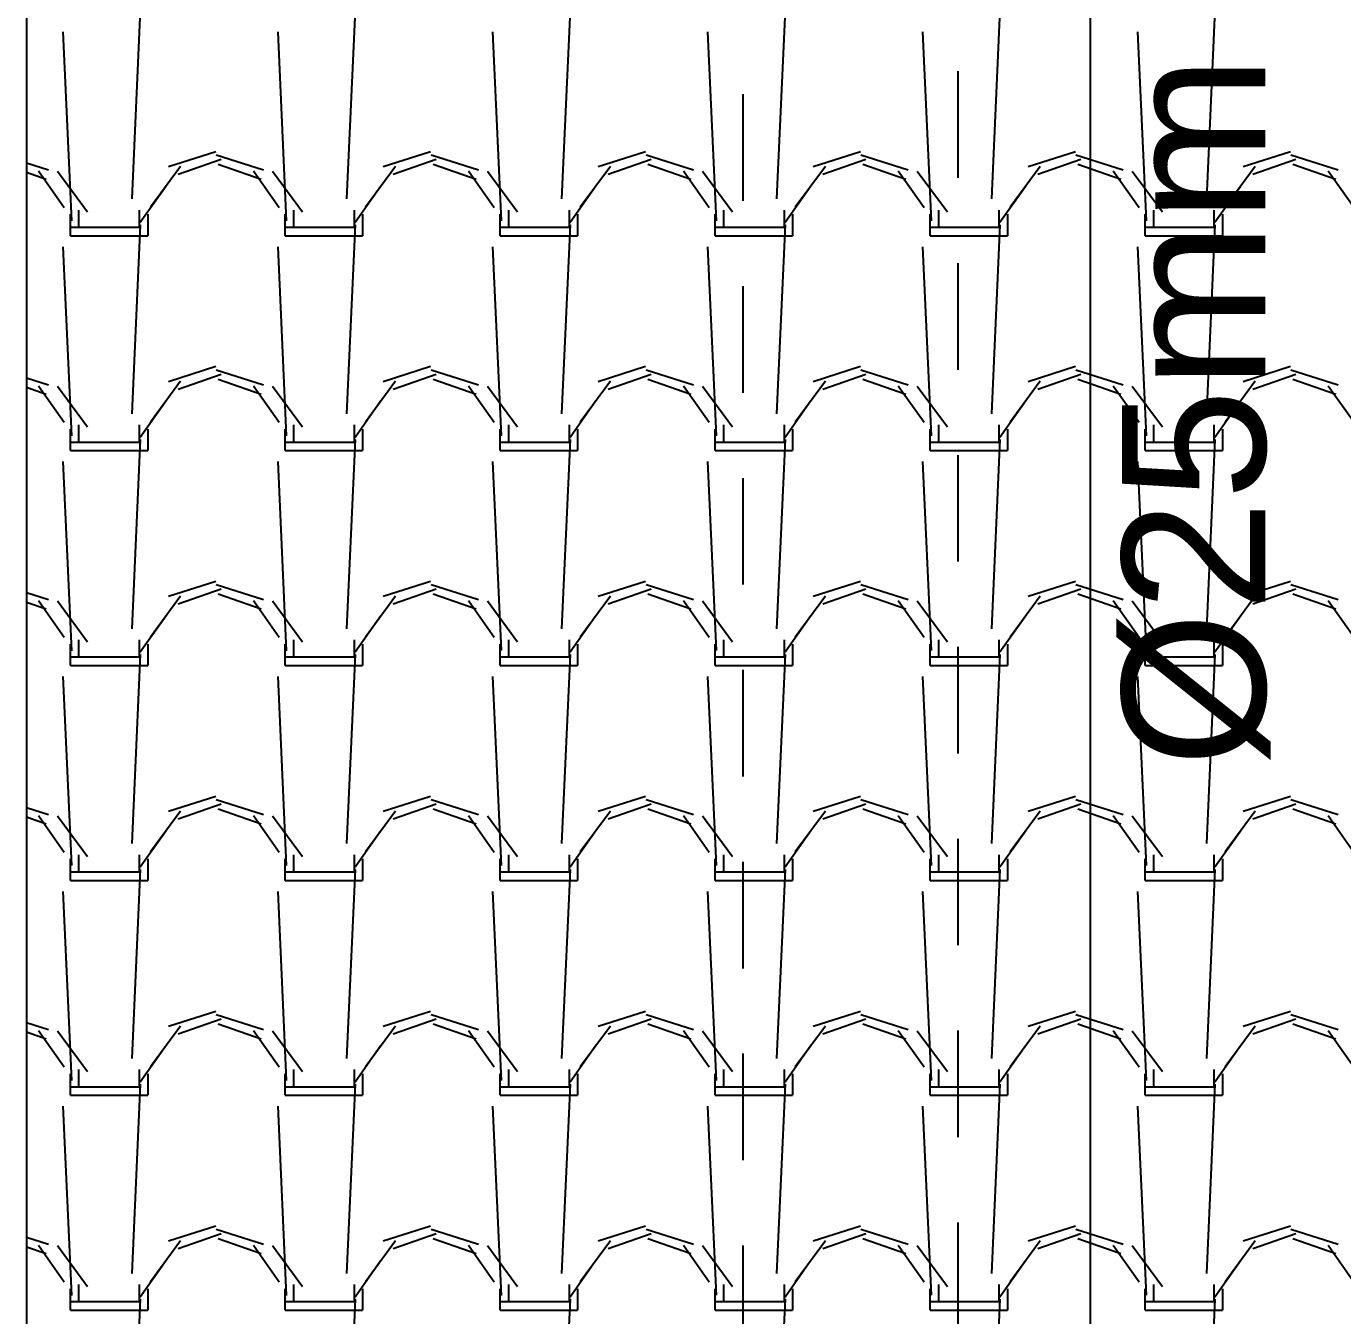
# Model space of a CAD drawing. Header units: millimetres. Extents: x 3923 to 4007, y 744 to 863.
# Drawn here: x 3932.453 to 3933.996, y 826.887 to 828.399 of the extents above; entities that cross this region are included whole.
import ezdxf
from ezdxf.enums import TextEntityAlignment as Align

# ---------------------------------------------------------------- set-up
doc = ezdxf.new("R2010")
doc.units = ezdxf.units.MM
doc.linetypes.add('HIDDEN2', pattern=[0.1875, 0.125, -0.0625])
for name, color, linetype in [('-HIDRO', 8, 'Continuous'), ('AF', 5, 'Continuous'), ('TEXTO', 3, 'Continuous')]:
    doc.layers.add(name, color=color, linetype=linetype)
doc.styles.get("Standard").update_dxf_attribs({"font": 'arial.ttf'})

msp = doc.modelspace()

# ---------------------------------------------------------------- linework, layer by layer
at = {"layer": '-HIDRO', "linetype": 'HIDDEN2'}
for p, q in [((3933.5451, 832.1715), (3933.5451, 826.5435)), ((3933.2931, 831.9195), (3933.2931, 826.2915))]:
    msp.add_line(p, q, dxfattribs=at)
at = {"layer": '-HIDRO', "linetype": 'Continuous'}
for p, q in [((3932.4531, 831.0795), (3932.4531, 825.4515)), ((3932.577, 828.1968), (3932.587, 828.4185)), ((3932.829, 828.1968), (3932.839, 828.4185)), ((3933.081, 828.1968), (3933.091, 828.4185)), ((3933.333, 828.1968), (3933.343, 828.4185)), ((3933.585, 828.1968), (3933.595, 828.4185)), ((3933.837, 828.1968), (3933.847, 828.4185)), ((3932.5063, 828.171), (3932.4962, 828.3928)), ((3932.7583, 828.171), (3932.7482, 828.3928)), ((3933.0103, 828.1711), (3933.0002, 828.3928)), ((3933.2623, 828.1711), (3933.2522, 828.3928)), ((3933.5143, 828.1711), (3933.5042, 828.3928)), ((3933.7663, 828.1711), (3933.7562, 828.3928)), ((3932.6751, 828.2521), (3932.6196, 828.2344)), ((3932.9271, 828.2521), (3932.8716, 828.2344)), ((3933.1791, 828.2521), (3933.1236, 828.2344)), ((3933.4311, 828.2521), (3933.3756, 828.2344)), ((3933.6831, 828.2521), (3933.6276, 828.2344)), ((3933.9351, 828.2521), (3933.8796, 828.2344)), ((3932.4791, 828.2305), (3932.4531, 828.2387)), ((3932.6339, 828.2349), (3932.5986, 828.187)), ((3932.6815, 828.2431), (3932.6311, 828.2255)), ((3932.7311, 828.2305), (3932.6756, 828.2481)), ((3932.7283, 828.2196), (3932.6779, 828.2372)), ((3932.8859, 828.2349), (3932.8506, 828.187)), ((3932.9335, 828.2431), (3932.8831, 828.2255)), ((3932.9831, 828.2305), (3932.9276, 828.2481)), ((3932.9803, 828.2196), (3932.9299, 828.2372)), ((3933.1379, 828.2349), (3933.1026, 828.187)), ((3933.1855, 828.2431), (3933.1351, 828.2255)), ((3933.2351, 828.2305), (3933.1796, 828.2481)), ((3933.2323, 828.2196), (3933.1819, 828.2372)), ((3933.3899, 828.2349), (3933.3546, 828.187)), ((3933.4375, 828.2431), (3933.3871, 828.2255)), ((3933.4871, 828.2305), (3933.4316, 828.2481)), ((3933.4843, 828.2196), (3933.4339, 828.2372)), ((3933.6419, 828.2349), (3933.6066, 828.187)), ((3933.6895, 828.2431), (3933.6391, 828.2255)), ((3933.7391, 828.2305), (3933.6836, 828.2481)), ((3933.7363, 828.2196), (3933.6859, 828.2372)), ((3933.8939, 828.2349), (3933.8586, 828.187)), ((3933.9415, 828.2431), (3933.8911, 828.2255)), ((3933.9911, 828.2305), (3933.9356, 828.2481)), ((3933.9883, 828.2196), (3933.9379, 828.2372)), ((3932.4763, 828.2196), (3932.4531, 828.2277)), ((3932.4976, 828.1865), (3932.4674, 828.2294)), ((3932.525, 828.1811), (3932.4897, 828.229)), ((3932.7496, 828.1865), (3932.7194, 828.2294)), ((3932.777, 828.1811), (3932.7417, 828.229)), ((3933.0016, 828.1865), (3932.9714, 828.2294)), ((3933.029, 828.1811), (3932.9937, 828.229)), ((3933.2536, 828.1865), (3933.2234, 828.2294)), ((3933.281, 828.1811), (3933.2457, 828.229)), ((3933.5056, 828.1865), (3933.4754, 828.2294)), ((3933.533, 828.1811), (3933.4977, 828.229)), ((3933.7577, 828.1865), (3933.7274, 828.2294)), ((3933.785, 828.1811), (3933.7497, 828.229)), ((3934.0097, 828.1865), (3933.9794, 828.2294)), ((3932.6169, 828.2119), (3932.5866, 828.1691)), ((3932.8689, 828.2119), (3932.8386, 828.1691)), ((3933.1209, 828.2119), (3933.0906, 828.1691)), ((3933.3729, 828.2119), (3933.3426, 828.1691)), ((3933.6249, 828.2119), (3933.5946, 828.1691)), ((3933.8769, 828.2119), (3933.8466, 828.1691)), ((3932.5047, 828.1536), (3932.5047, 828.1788)), ((3932.5148, 828.1637), (3932.5148, 828.1838)), ((3932.5854, 828.1838), (3932.5854, 828.1637)), ((3932.5954, 828.1788), (3932.5954, 828.1536)), ((3932.7567, 828.1536), (3932.7567, 828.1788)), ((3932.7668, 828.1637), (3932.7668, 828.1838)), ((3932.8374, 828.1838), (3932.8374, 828.1637)), ((3932.8474, 828.1788), (3932.8474, 828.1536)), ((3933.0087, 828.1536), (3933.0087, 828.1788)), ((3933.0188, 828.1637), (3933.0188, 828.1838)), ((3933.0894, 828.1838), (3933.0894, 828.1637)), ((3933.0994, 828.1788), (3933.0994, 828.1536)), ((3933.2607, 828.1536), (3933.2607, 828.1788)), ((3933.2708, 828.1637), (3933.2708, 828.1838)), ((3933.3414, 828.1838), (3933.3414, 828.1637)), ((3933.3514, 828.1788), (3933.3514, 828.1536)), ((3933.5127, 828.1536), (3933.5127, 828.1788)), ((3933.5228, 828.1637), (3933.5228, 828.1838)), ((3933.5934, 828.1838), (3933.5934, 828.1637)), ((3933.6034, 828.1788), (3933.6034, 828.1536)), ((3933.7647, 828.1536), (3933.7647, 828.1788)), ((3933.7748, 828.1637), (3933.7748, 828.1838)), ((3933.8454, 828.1838), (3933.8454, 828.1637)), ((3933.8554, 828.1788), (3933.8554, 828.1536)), ((3932.5047, 828.1637), (3932.5148, 828.1637)), ((3932.5148, 828.1637), (3932.5854, 828.1637)), ((3932.577, 827.9448), (3932.587, 828.1665)), ((3932.7567, 828.1637), (3932.7668, 828.1637)), ((3932.7668, 828.1637), (3932.8374, 828.1637)), ((3932.829, 827.9448), (3932.839, 828.1665)), ((3933.0087, 828.1637), (3933.0188, 828.1637)), ((3933.0188, 828.1637), (3933.0894, 828.1637)), ((3933.081, 827.9448), (3933.091, 828.1665)), ((3933.2607, 828.1637), (3933.2708, 828.1637)), ((3933.2708, 828.1637), (3933.3414, 828.1637)), ((3933.333, 827.9448), (3933.343, 828.1665)), ((3933.5127, 828.1637), (3933.5228, 828.1637)), ((3933.5228, 828.1637), (3933.5934, 828.1637)), ((3933.585, 827.9448), (3933.595, 828.1665)), ((3933.7647, 828.1637), (3933.7748, 828.1637)), ((3933.7748, 828.1637), (3933.8454, 828.1637)), ((3933.837, 827.9448), (3933.847, 828.1665)), ((3932.5047, 828.1536), (3932.5148, 828.1536)), ((3932.5148, 828.1536), (3932.5954, 828.1536)), ((3932.7567, 828.1536), (3932.7668, 828.1536)), ((3932.7668, 828.1536), (3932.8474, 828.1536)), ((3933.0087, 828.1536), (3933.0188, 828.1536)), ((3933.0188, 828.1536), (3933.0994, 828.1536)), ((3933.2607, 828.1536), (3933.2708, 828.1536)), ((3933.2708, 828.1536), (3933.3514, 828.1536)), ((3933.5127, 828.1536), (3933.5228, 828.1536)), ((3933.5228, 828.1536), (3933.6034, 828.1536)), ((3933.7647, 828.1536), (3933.7748, 828.1536)), ((3933.7748, 828.1536), (3933.8554, 828.1536)), ((3932.5063, 827.919), (3932.4962, 828.1408)), ((3932.7583, 827.919), (3932.7482, 828.1408)), ((3933.0103, 827.9191), (3933.0002, 828.1408)), ((3933.2623, 827.9191), (3933.2522, 828.1408)), ((3933.5143, 827.9191), (3933.5042, 828.1408)), ((3933.7663, 827.9191), (3933.7562, 828.1408)), ((3932.6751, 828.0001), (3932.6196, 827.9824)), ((3932.6815, 827.9911), (3932.6311, 827.9735)), ((3932.7311, 827.9785), (3932.6756, 827.9961)), ((3932.9271, 828.0001), (3932.8716, 827.9824)), ((3932.9335, 827.9911), (3932.8831, 827.9735)), ((3932.9831, 827.9785), (3932.9276, 827.9961)), ((3933.1791, 828.0001), (3933.1236, 827.9824)), ((3933.1855, 827.9911), (3933.1351, 827.9735)), ((3933.2351, 827.9785), (3933.1796, 827.9961)), ((3933.4311, 828.0001), (3933.3756, 827.9824)), ((3933.4375, 827.9911), (3933.3871, 827.9735)), ((3933.4871, 827.9785), (3933.4316, 827.9961)), ((3933.6831, 828.0001), (3933.6276, 827.9824)), ((3933.6895, 827.9911), (3933.6391, 827.9735)), ((3933.7391, 827.9785), (3933.6836, 827.9961)), ((3933.9351, 828.0001), (3933.8796, 827.9824)), ((3933.9415, 827.9911), (3933.8911, 827.9735)), ((3933.9911, 827.9785), (3933.9356, 827.9961)), ((3932.4791, 827.9785), (3932.4531, 827.9867)), ((3932.4763, 827.9676), (3932.4531, 827.9757)), ((3932.4976, 827.9345), (3932.4674, 827.9774)), ((3932.525, 827.9291), (3932.4897, 827.977)), ((3932.6339, 827.9829), (3932.5986, 827.935)), ((3932.7283, 827.9676), (3932.6779, 827.9852)), ((3932.7496, 827.9345), (3932.7194, 827.9774)), ((3932.777, 827.9291), (3932.7417, 827.977)), ((3932.8859, 827.9829), (3932.8506, 827.935)), ((3932.9803, 827.9676), (3932.9299, 827.9852)), ((3933.0016, 827.9345), (3932.9714, 827.9774)), ((3933.029, 827.9291), (3932.9937, 827.977)), ((3933.1379, 827.9829), (3933.1026, 827.935)), ((3933.2323, 827.9676), (3933.1819, 827.9852)), ((3933.2536, 827.9345), (3933.2234, 827.9774)), ((3933.281, 827.9291), (3933.2457, 827.977)), ((3933.3899, 827.9829), (3933.3546, 827.935)), ((3933.4843, 827.9676), (3933.4339, 827.9852)), ((3933.5056, 827.9345), (3933.4754, 827.9774)), ((3933.533, 827.9291), (3933.4977, 827.977)), ((3933.6419, 827.9829), (3933.6066, 827.935)), ((3933.7363, 827.9676), (3933.6859, 827.9852)), ((3933.7577, 827.9345), (3933.7274, 827.9774)), ((3933.785, 827.9291), (3933.7497, 827.977)), ((3933.8939, 827.9829), (3933.8586, 827.935)), ((3933.9883, 827.9676), (3933.9379, 827.9852)), ((3934.0097, 827.9345), (3933.9794, 827.9774)), ((3932.6169, 827.9599), (3932.5866, 827.9171)), ((3932.8689, 827.9599), (3932.8386, 827.9171)), ((3933.1209, 827.9599), (3933.0906, 827.9171)), ((3933.3729, 827.9599), (3933.3426, 827.9171)), ((3933.6249, 827.9599), (3933.5946, 827.9171)), ((3933.8769, 827.9599), (3933.8466, 827.9171)), ((3932.5047, 827.9016), (3932.5047, 827.9268)), ((3932.5148, 827.9117), (3932.5148, 827.9318)), ((3932.5854, 827.9318), (3932.5854, 827.9117)), ((3932.5954, 827.9268), (3932.5954, 827.9016)), ((3932.7567, 827.9016), (3932.7567, 827.9268)), ((3932.7668, 827.9117), (3932.7668, 827.9318)), ((3932.8374, 827.9318), (3932.8374, 827.9117)), ((3932.8474, 827.9268), (3932.8474, 827.9016)), ((3933.0087, 827.9016), (3933.0087, 827.9268)), ((3933.0188, 827.9117), (3933.0188, 827.9318)), ((3933.0894, 827.9318), (3933.0894, 827.9117)), ((3933.0994, 827.9268), (3933.0994, 827.9016)), ((3933.2607, 827.9016), (3933.2607, 827.9268)), ((3933.2708, 827.9117), (3933.2708, 827.9318)), ((3933.3414, 827.9318), (3933.3414, 827.9117)), ((3933.3514, 827.9268), (3933.3514, 827.9016)), ((3933.5127, 827.9016), (3933.5127, 827.9268)), ((3933.5228, 827.9117), (3933.5228, 827.9318)), ((3933.5934, 827.9318), (3933.5934, 827.9117)), ((3933.6034, 827.9268), (3933.6034, 827.9016)), ((3933.7647, 827.9016), (3933.7647, 827.9268)), ((3933.7748, 827.9117), (3933.7748, 827.9318)), ((3933.8454, 827.9318), (3933.8454, 827.9117)), ((3933.8554, 827.9268), (3933.8554, 827.9016)), ((3932.5047, 827.9117), (3932.5148, 827.9117)), ((3932.5148, 827.9117), (3932.5854, 827.9117)), ((3932.577, 827.6928), (3932.587, 827.9145)), ((3932.7567, 827.9117), (3932.7668, 827.9117)), ((3932.7668, 827.9117), (3932.8374, 827.9117)), ((3932.829, 827.6928), (3932.839, 827.9145)), ((3933.0087, 827.9117), (3933.0188, 827.9117)), ((3933.0188, 827.9117), (3933.0894, 827.9117)), ((3933.081, 827.6928), (3933.091, 827.9145)), ((3933.2607, 827.9117), (3933.2708, 827.9117)), ((3933.2708, 827.9117), (3933.3414, 827.9117)), ((3933.333, 827.6928), (3933.343, 827.9145)), ((3933.5127, 827.9117), (3933.5228, 827.9117)), ((3933.5228, 827.9117), (3933.5934, 827.9117)), ((3933.585, 827.6928), (3933.595, 827.9145)), ((3933.7647, 827.9117), (3933.7748, 827.9117)), ((3933.7748, 827.9117), (3933.8454, 827.9117)), ((3933.837, 827.6928), (3933.847, 827.9145)), ((3932.5047, 827.9016), (3932.5148, 827.9016)), ((3932.5148, 827.9016), (3932.5954, 827.9016)), ((3932.7567, 827.9016), (3932.7668, 827.9016)), ((3932.7668, 827.9016), (3932.8474, 827.9016)), ((3933.0087, 827.9016), (3933.0188, 827.9016)), ((3933.0188, 827.9016), (3933.0994, 827.9016)), ((3933.2607, 827.9016), (3933.2708, 827.9016)), ((3933.2708, 827.9016), (3933.3514, 827.9016)), ((3933.5127, 827.9016), (3933.5228, 827.9016)), ((3933.5228, 827.9016), (3933.6034, 827.9016)), ((3933.7647, 827.9016), (3933.7748, 827.9016)), ((3933.7748, 827.9016), (3933.8554, 827.9016)), ((3932.5063, 827.667), (3932.4962, 827.8888)), ((3932.7583, 827.667), (3932.7482, 827.8888)), ((3933.0103, 827.6671), (3933.0002, 827.8888)), ((3933.2623, 827.6671), (3933.2522, 827.8888)), ((3933.5143, 827.6671), (3933.5042, 827.8888)), ((3933.7663, 827.6671), (3933.7562, 827.8888)), ((3932.6751, 827.7481), (3932.6196, 827.7304)), ((3932.7311, 827.7265), (3932.6756, 827.7441)), ((3932.9271, 827.7481), (3932.8716, 827.7304)), ((3932.9831, 827.7265), (3932.9276, 827.7441)), ((3933.1791, 827.7481), (3933.1236, 827.7304)), ((3933.2351, 827.7265), (3933.1796, 827.7441)), ((3933.4311, 827.7481), (3933.3756, 827.7304)), ((3933.4871, 827.7265), (3933.4316, 827.7441)), ((3933.6831, 827.7481), (3933.6276, 827.7304)), ((3933.7391, 827.7265), (3933.6836, 827.7441)), ((3933.9351, 827.7481), (3933.8796, 827.7304)), ((3933.9911, 827.7265), (3933.9356, 827.7441)), ((3932.4791, 827.7265), (3932.4531, 827.7347)), ((3932.6339, 827.7309), (3932.5986, 827.683)), ((3932.6815, 827.7391), (3932.6311, 827.7215)), ((3932.7283, 827.7156), (3932.6779, 827.7332)), ((3932.8859, 827.7309), (3932.8506, 827.683)), ((3932.9335, 827.7391), (3932.8831, 827.7215)), ((3932.9803, 827.7156), (3932.9299, 827.7332)), ((3933.1379, 827.7309), (3933.1026, 827.683)), ((3933.1855, 827.7391), (3933.1351, 827.7215)), ((3933.2323, 827.7156), (3933.1819, 827.7332)), ((3933.3899, 827.7309), (3933.3546, 827.683)), ((3933.4375, 827.7391), (3933.3871, 827.7215)), ((3933.4843, 827.7156), (3933.4339, 827.7332)), ((3933.6419, 827.7309), (3933.6066, 827.683)), ((3933.6895, 827.7391), (3933.6391, 827.7215)), ((3933.7363, 827.7156), (3933.6859, 827.7332)), ((3933.8939, 827.7309), (3933.8586, 827.683)), ((3933.9415, 827.7391), (3933.8911, 827.7215)), ((3933.9883, 827.7156), (3933.9379, 827.7332)), ((3932.4763, 827.7156), (3932.4531, 827.7237)), ((3932.4976, 827.6825), (3932.4674, 827.7254)), ((3932.525, 827.6771), (3932.4897, 827.725)), ((3932.7496, 827.6825), (3932.7194, 827.7254)), ((3932.777, 827.6771), (3932.7417, 827.725)), ((3933.0016, 827.6825), (3932.9714, 827.7254)), ((3933.029, 827.6771), (3932.9937, 827.725)), ((3933.2536, 827.6825), (3933.2234, 827.7254)), ((3933.281, 827.6771), (3933.2457, 827.725)), ((3933.5056, 827.6825), (3933.4754, 827.7254)), ((3933.533, 827.6771), (3933.4977, 827.725)), ((3933.7576, 827.6825), (3933.7274, 827.7254)), ((3933.785, 827.6771), (3933.7497, 827.725)), ((3934.0097, 827.6825), (3933.9794, 827.7254)), ((3932.6169, 827.7079), (3932.5866, 827.6651)), ((3932.8689, 827.7079), (3932.8386, 827.6651)), ((3933.1209, 827.7079), (3933.0906, 827.6651)), ((3933.3729, 827.7079), (3933.3426, 827.6651)), ((3933.6249, 827.7079), (3933.5946, 827.6651)), ((3933.8769, 827.7079), (3933.8466, 827.6651)), ((3932.5148, 827.6597), (3932.5148, 827.6798)), ((3932.5854, 827.6798), (3932.5854, 827.6597)), ((3932.7668, 827.6597), (3932.7668, 827.6798)), ((3932.8374, 827.6798), (3932.8374, 827.6597)), ((3933.0188, 827.6597), (3933.0188, 827.6798)), ((3933.0894, 827.6798), (3933.0894, 827.6597)), ((3933.2708, 827.6597), (3933.2708, 827.6798)), ((3933.3414, 827.6798), (3933.3414, 827.6597)), ((3933.5228, 827.6597), (3933.5228, 827.6798)), ((3933.5934, 827.6798), (3933.5934, 827.6597)), ((3933.7748, 827.6597), (3933.7748, 827.6798)), ((3933.8454, 827.6798), (3933.8454, 827.6597)), ((3932.5047, 827.6496), (3932.5047, 827.6748)), ((3932.5954, 827.6748), (3932.5954, 827.6496)), ((3932.7567, 827.6496), (3932.7567, 827.6748)), ((3932.8474, 827.6748), (3932.8474, 827.6496)), ((3933.0087, 827.6496), (3933.0087, 827.6748)), ((3933.0994, 827.6748), (3933.0994, 827.6496)), ((3933.2607, 827.6496), (3933.2607, 827.6748)), ((3933.3514, 827.6748), (3933.3514, 827.6496)), ((3933.5127, 827.6496), (3933.5127, 827.6748)), ((3933.6034, 827.6748), (3933.6034, 827.6496)), ((3933.7647, 827.6496), (3933.7647, 827.6748)), ((3933.8554, 827.6748), (3933.8554, 827.6496)), ((3932.5047, 827.6597), (3932.5148, 827.6597)), ((3932.5047, 827.6496), (3932.5148, 827.6496)), ((3932.5148, 827.6597), (3932.5854, 827.6597)), ((3932.5148, 827.6496), (3932.5954, 827.6496)), ((3932.577, 827.4408), (3932.587, 827.6625)), ((3932.7567, 827.6597), (3932.7668, 827.6597)), ((3932.7567, 827.6496), (3932.7668, 827.6496)), ((3932.7668, 827.6597), (3932.8374, 827.6597)), ((3932.7668, 827.6496), (3932.8474, 827.6496)), ((3932.829, 827.4408), (3932.839, 827.6625)), ((3933.0087, 827.6597), (3933.0188, 827.6597)), ((3933.0087, 827.6496), (3933.0188, 827.6496)), ((3933.0188, 827.6597), (3933.0894, 827.6597)), ((3933.0188, 827.6496), (3933.0994, 827.6496)), ((3933.081, 827.4408), (3933.091, 827.6625)), ((3933.2607, 827.6597), (3933.2708, 827.6597)), ((3933.2607, 827.6496), (3933.2708, 827.6496)), ((3933.2708, 827.6597), (3933.3414, 827.6597)), ((3933.2708, 827.6496), (3933.3514, 827.6496)), ((3933.333, 827.4408), (3933.343, 827.6625)), ((3933.5127, 827.6597), (3933.5228, 827.6597)), ((3933.5127, 827.6496), (3933.5228, 827.6496)), ((3933.5228, 827.6597), (3933.5934, 827.6597)), ((3933.5228, 827.6496), (3933.6034, 827.6496)), ((3933.585, 827.4408), (3933.595, 827.6625)), ((3933.7647, 827.6597), (3933.7748, 827.6597)), ((3933.7647, 827.6496), (3933.7748, 827.6496)), ((3933.7748, 827.6597), (3933.8454, 827.6597)), ((3933.7748, 827.6496), (3933.8554, 827.6496)), ((3933.837, 827.4408), (3933.847, 827.6625)), ((3932.5063, 827.415), (3932.4962, 827.6368)), ((3932.7583, 827.415), (3932.7482, 827.6368)), ((3933.0103, 827.4151), (3933.0002, 827.6368)), ((3933.2623, 827.4151), (3933.2522, 827.6368)), ((3933.5143, 827.4151), (3933.5042, 827.6368)), ((3933.7663, 827.4151), (3933.7562, 827.6368)), ((3932.6751, 827.4961), (3932.6196, 827.4784)), ((3932.9271, 827.4961), (3932.8716, 827.4784)), ((3933.1791, 827.4961), (3933.1236, 827.4784)), ((3933.4311, 827.4961), (3933.3756, 827.4784)), ((3933.6831, 827.4961), (3933.6276, 827.4784)), ((3933.9351, 827.4961), (3933.8796, 827.4784)), ((3932.4791, 827.4745), (3932.4531, 827.4827)), ((3932.6339, 827.4789), (3932.5986, 827.431)), ((3932.6815, 827.4871), (3932.6311, 827.4695)), ((3932.7311, 827.4745), (3932.6756, 827.4921)), ((3932.7283, 827.4636), (3932.6779, 827.4812)), ((3932.8859, 827.4789), (3932.8506, 827.431)), ((3932.9335, 827.4871), (3932.8831, 827.4695)), ((3932.9831, 827.4745), (3932.9276, 827.4921)), ((3932.9803, 827.4636), (3932.9299, 827.4812)), ((3933.1379, 827.4789), (3933.1026, 827.431)), ((3933.1855, 827.4871), (3933.1351, 827.4695)), ((3933.2351, 827.4745), (3933.1796, 827.4921)), ((3933.2323, 827.4636), (3933.1819, 827.4812)), ((3933.3899, 827.4789), (3933.3546, 827.431)), ((3933.4375, 827.4871), (3933.3871, 827.4695)), ((3933.4871, 827.4745), (3933.4316, 827.4921)), ((3933.4843, 827.4636), (3933.4339, 827.4812)), ((3933.6419, 827.4789), (3933.6066, 827.431)), ((3933.6895, 827.4871), (3933.6391, 827.4695)), ((3933.7391, 827.4745), (3933.6836, 827.4921)), ((3933.7363, 827.4636), (3933.6859, 827.4812)), ((3933.8939, 827.4789), (3933.8586, 827.431)), ((3933.9415, 827.4871), (3933.8911, 827.4695)), ((3933.9911, 827.4745), (3933.9356, 827.4921)), ((3933.9883, 827.4636), (3933.9379, 827.4812)), ((3932.4763, 827.4636), (3932.4531, 827.4717)), ((3932.4976, 827.4305), (3932.4674, 827.4734)), ((3932.525, 827.4251), (3932.4897, 827.473)), ((3932.7496, 827.4305), (3932.7194, 827.4734)), ((3932.777, 827.4251), (3932.7417, 827.473)), ((3933.0016, 827.4305), (3932.9714, 827.4734)), ((3933.029, 827.4251), (3932.9937, 827.473)), ((3933.2536, 827.4305), (3933.2234, 827.4734)), ((3933.281, 827.4251), (3933.2457, 827.473)), ((3933.5056, 827.4305), (3933.4754, 827.4734)), ((3933.533, 827.4251), (3933.4977, 827.473)), ((3933.7576, 827.4305), (3933.7274, 827.4734)), ((3933.785, 827.4251), (3933.7497, 827.473)), ((3934.0096, 827.4305), (3933.9794, 827.4734)), ((3932.6169, 827.4559), (3932.5866, 827.4131)), ((3932.8689, 827.4559), (3932.8386, 827.4131)), ((3933.1209, 827.4559), (3933.0906, 827.4131)), ((3933.3729, 827.4559), (3933.3426, 827.4131)), ((3933.6249, 827.4559), (3933.5946, 827.4131)), ((3933.8769, 827.4559), (3933.8466, 827.4131)), ((3932.5047, 827.3976), (3932.5047, 827.4228)), ((3932.5148, 827.4077), (3932.5148, 827.4278)), ((3932.5854, 827.4278), (3932.5854, 827.4077)), ((3932.5954, 827.4228), (3932.5954, 827.3976)), ((3932.7567, 827.3976), (3932.7567, 827.4228)), ((3932.7668, 827.4077), (3932.7668, 827.4278)), ((3932.8374, 827.4278), (3932.8374, 827.4077)), ((3932.8474, 827.4228), (3932.8474, 827.3976)), ((3933.0087, 827.3976), (3933.0087, 827.4228)), ((3933.0188, 827.4077), (3933.0188, 827.4278)), ((3933.0894, 827.4278), (3933.0894, 827.4077)), ((3933.0994, 827.4228), (3933.0994, 827.3976)), ((3933.2607, 827.3976), (3933.2607, 827.4228)), ((3933.2708, 827.4077), (3933.2708, 827.4278)), ((3933.3414, 827.4278), (3933.3414, 827.4077)), ((3933.3514, 827.4228), (3933.3514, 827.3976)), ((3933.5127, 827.3976), (3933.5127, 827.4228)), ((3933.5228, 827.4077), (3933.5228, 827.4278)), ((3933.5934, 827.4278), (3933.5934, 827.4077)), ((3933.6034, 827.4228), (3933.6034, 827.3976)), ((3933.7647, 827.3976), (3933.7647, 827.4228)), ((3933.7748, 827.4077), (3933.7748, 827.4278)), ((3933.8454, 827.4278), (3933.8454, 827.4077)), ((3933.8554, 827.4228), (3933.8554, 827.3976)), ((3932.5047, 827.4077), (3932.5148, 827.4077)), ((3932.5148, 827.4077), (3932.5854, 827.4077)), ((3932.577, 827.1888), (3932.587, 827.4105)), ((3932.7567, 827.4077), (3932.7668, 827.4077)), ((3932.7668, 827.4077), (3932.8374, 827.4077)), ((3932.829, 827.1888), (3932.839, 827.4105)), ((3933.0087, 827.4077), (3933.0188, 827.4077)), ((3933.0188, 827.4077), (3933.0894, 827.4077)), ((3933.081, 827.1888), (3933.091, 827.4105)), ((3933.2607, 827.4077), (3933.2708, 827.4077)), ((3933.2708, 827.4077), (3933.3414, 827.4077)), ((3933.333, 827.1888), (3933.343, 827.4105)), ((3933.5127, 827.4077), (3933.5228, 827.4077)), ((3933.5228, 827.4077), (3933.5934, 827.4077)), ((3933.585, 827.1888), (3933.595, 827.4105)), ((3933.7647, 827.4077), (3933.7748, 827.4077)), ((3933.7748, 827.4077), (3933.8454, 827.4077)), ((3933.837, 827.1888), (3933.847, 827.4105)), ((3932.5047, 827.3976), (3932.5148, 827.3976)), ((3932.5148, 827.3976), (3932.5954, 827.3976)), ((3932.7567, 827.3976), (3932.7668, 827.3976)), ((3932.7668, 827.3976), (3932.8474, 827.3976)), ((3933.0087, 827.3976), (3933.0188, 827.3976)), ((3933.0188, 827.3976), (3933.0994, 827.3976)), ((3933.2607, 827.3976), (3933.2708, 827.3976)), ((3933.2708, 827.3976), (3933.3514, 827.3976)), ((3933.5127, 827.3976), (3933.5228, 827.3976)), ((3933.5228, 827.3976), (3933.6034, 827.3976)), ((3933.7647, 827.3976), (3933.7748, 827.3976)), ((3933.7748, 827.3976), (3933.8554, 827.3976)), ((3932.5063, 827.163), (3932.4962, 827.3848)), ((3932.7583, 827.163), (3932.7482, 827.3848)), ((3933.0103, 827.163), (3933.0002, 827.3848)), ((3933.2623, 827.1631), (3933.2522, 827.3848)), ((3933.5143, 827.1631), (3933.5042, 827.3848)), ((3933.7663, 827.1631), (3933.7562, 827.3848)), ((3932.6751, 827.2441), (3932.6196, 827.2264)), ((3932.6815, 827.2351), (3932.6311, 827.2175)), ((3932.7311, 827.2225), (3932.6756, 827.2401)), ((3932.9271, 827.2441), (3932.8716, 827.2264)), ((3932.9335, 827.2351), (3932.8831, 827.2175)), ((3932.9831, 827.2225), (3932.9276, 827.2401)), ((3933.1791, 827.2441), (3933.1236, 827.2264)), ((3933.1855, 827.2351), (3933.1351, 827.2175)), ((3933.2351, 827.2225), (3933.1796, 827.2401)), ((3933.4311, 827.2441), (3933.3756, 827.2264)), ((3933.4375, 827.2351), (3933.3871, 827.2175)), ((3933.4871, 827.2225), (3933.4316, 827.2401)), ((3933.6831, 827.2441), (3933.6276, 827.2264)), ((3933.6895, 827.2351), (3933.6391, 827.2175)), ((3933.7391, 827.2225), (3933.6836, 827.2401)), ((3933.9351, 827.2441), (3933.8796, 827.2264)), ((3933.9415, 827.2351), (3933.8911, 827.2175)), ((3933.9911, 827.2225), (3933.9356, 827.2401)), ((3932.4791, 827.2225), (3932.4531, 827.2307)), ((3932.4763, 827.2116), (3932.4531, 827.2197)), ((3932.4976, 827.1785), (3932.4674, 827.2214)), ((3932.525, 827.1731), (3932.4897, 827.221)), ((3932.6339, 827.2269), (3932.5986, 827.179)), ((3932.7283, 827.2116), (3932.6779, 827.2292)), ((3932.7496, 827.1785), (3932.7194, 827.2214)), ((3932.777, 827.1731), (3932.7417, 827.221)), ((3932.8859, 827.2269), (3932.8506, 827.179)), ((3932.9803, 827.2116), (3932.9299, 827.2292)), ((3933.0016, 827.1785), (3932.9714, 827.2214)), ((3933.029, 827.1731), (3932.9937, 827.221)), ((3933.1379, 827.2269), (3933.1026, 827.179)), ((3933.2323, 827.2116), (3933.1819, 827.2292)), ((3933.2536, 827.1785), (3933.2234, 827.2214)), ((3933.281, 827.1731), (3933.2457, 827.221)), ((3933.3899, 827.2269), (3933.3546, 827.179)), ((3933.4843, 827.2116), (3933.4339, 827.2292)), ((3933.5056, 827.1785), (3933.4754, 827.2214)), ((3933.533, 827.1731), (3933.4977, 827.221)), ((3933.6419, 827.2269), (3933.6066, 827.179)), ((3933.7363, 827.2116), (3933.6859, 827.2292)), ((3933.7576, 827.1785), (3933.7274, 827.2214)), ((3933.785, 827.1731), (3933.7497, 827.221)), ((3933.8939, 827.2269), (3933.8586, 827.179)), ((3933.9883, 827.2116), (3933.9379, 827.2292)), ((3934.0096, 827.1785), (3933.9794, 827.2214)), ((3932.6169, 827.2039), (3932.5866, 827.1611)), ((3932.8689, 827.2039), (3932.8386, 827.1611)), ((3933.1209, 827.2039), (3933.0906, 827.1611)), ((3933.3729, 827.2039), (3933.3426, 827.1611)), ((3933.6249, 827.2039), (3933.5946, 827.1611)), ((3933.8769, 827.2039), (3933.8466, 827.1611)), ((3932.5047, 827.1456), (3932.5047, 827.1708)), ((3932.5148, 827.1557), (3932.5148, 827.1758)), ((3932.5854, 827.1758), (3932.5854, 827.1557)), ((3932.5954, 827.1708), (3932.5954, 827.1456)), ((3932.7567, 827.1456), (3932.7567, 827.1708)), ((3932.7668, 827.1557), (3932.7668, 827.1758)), ((3932.8374, 827.1758), (3932.8374, 827.1557)), ((3932.8474, 827.1708), (3932.8474, 827.1456)), ((3933.0087, 827.1456), (3933.0087, 827.1708)), ((3933.0188, 827.1557), (3933.0188, 827.1758)), ((3933.0894, 827.1758), (3933.0894, 827.1557)), ((3933.0994, 827.1708), (3933.0994, 827.1456)), ((3933.2607, 827.1456), (3933.2607, 827.1708)), ((3933.2708, 827.1557), (3933.2708, 827.1758)), ((3933.3414, 827.1758), (3933.3414, 827.1557)), ((3933.3514, 827.1708), (3933.3514, 827.1456)), ((3933.5127, 827.1456), (3933.5127, 827.1708)), ((3933.5228, 827.1557), (3933.5228, 827.1758)), ((3933.5934, 827.1758), (3933.5934, 827.1557)), ((3933.6034, 827.1708), (3933.6034, 827.1456)), ((3933.7647, 827.1456), (3933.7647, 827.1708)), ((3933.7748, 827.1557), (3933.7748, 827.1758)), ((3933.8454, 827.1758), (3933.8454, 827.1557)), ((3933.8554, 827.1708), (3933.8554, 827.1456)), ((3932.5047, 827.1557), (3932.5148, 827.1557)), ((3932.5148, 827.1557), (3932.5854, 827.1557)), ((3932.577, 826.9368), (3932.587, 827.1585)), ((3932.7567, 827.1557), (3932.7668, 827.1557)), ((3932.7668, 827.1557), (3932.8374, 827.1557)), ((3932.829, 826.9368), (3932.839, 827.1585)), ((3933.0087, 827.1557), (3933.0188, 827.1557)), ((3933.0188, 827.1557), (3933.0894, 827.1557)), ((3933.081, 826.9368), (3933.091, 827.1585)), ((3933.2607, 827.1557), (3933.2708, 827.1557)), ((3933.2708, 827.1557), (3933.3414, 827.1557)), ((3933.333, 826.9368), (3933.343, 827.1585)), ((3933.5127, 827.1557), (3933.5228, 827.1557)), ((3933.5228, 827.1557), (3933.5934, 827.1557)), ((3933.585, 826.9368), (3933.595, 827.1585)), ((3933.7647, 827.1557), (3933.7748, 827.1557)), ((3933.7748, 827.1557), (3933.8454, 827.1557)), ((3933.837, 826.9368), (3933.847, 827.1585)), ((3932.5047, 827.1456), (3932.5148, 827.1456)), ((3932.5148, 827.1456), (3932.5954, 827.1456)), ((3932.7567, 827.1456), (3932.7668, 827.1456)), ((3932.7668, 827.1456), (3932.8474, 827.1456)), ((3933.0087, 827.1456), (3933.0188, 827.1456)), ((3933.0188, 827.1456), (3933.0994, 827.1456)), ((3933.2607, 827.1456), (3933.2708, 827.1456)), ((3933.2708, 827.1456), (3933.3514, 827.1456)), ((3933.5127, 827.1456), (3933.5228, 827.1456)), ((3933.5228, 827.1456), (3933.6034, 827.1456)), ((3933.7647, 827.1456), (3933.7748, 827.1456)), ((3933.7748, 827.1456), (3933.8554, 827.1456)), ((3932.5063, 826.911), (3932.4962, 827.1328)), ((3932.7583, 826.911), (3932.7482, 827.1328)), ((3933.0103, 826.911), (3933.0002, 827.1328)), ((3933.2623, 826.9111), (3933.2522, 827.1328)), ((3933.5143, 826.9111), (3933.5042, 827.1328)), ((3933.7663, 826.9111), (3933.7562, 827.1328)), ((3932.6751, 826.9921), (3932.6196, 826.9744)), ((3932.7311, 826.9705), (3932.6756, 826.9881)), ((3932.9271, 826.9921), (3932.8716, 826.9744)), ((3932.9831, 826.9705), (3932.9276, 826.9881)), ((3933.1791, 826.9921), (3933.1236, 826.9744)), ((3933.2351, 826.9705), (3933.1796, 826.9881)), ((3933.4311, 826.9921), (3933.3756, 826.9744)), ((3933.4871, 826.9705), (3933.4316, 826.9881)), ((3933.6831, 826.9921), (3933.6276, 826.9744)), ((3933.7391, 826.9705), (3933.6836, 826.9881)), ((3933.9351, 826.9921), (3933.8796, 826.9744)), ((3933.9911, 826.9705), (3933.9356, 826.9881)), ((3932.4791, 826.9705), (3932.4531, 826.9787)), ((3932.4976, 826.9265), (3932.4674, 826.9694)), ((3932.6339, 826.9749), (3932.5986, 826.927)), ((3932.6815, 826.9831), (3932.6311, 826.9655)), ((3932.7283, 826.9596), (3932.6779, 826.9772)), ((3932.7496, 826.9265), (3932.7194, 826.9694)), ((3932.8859, 826.9749), (3932.8506, 826.927)), ((3932.9335, 826.9831), (3932.8831, 826.9655)), ((3932.9803, 826.9596), (3932.9299, 826.9772)), ((3933.0016, 826.9265), (3932.9714, 826.9694)), ((3933.1379, 826.9749), (3933.1026, 826.927)), ((3933.1855, 826.9831), (3933.1351, 826.9655)), ((3933.2323, 826.9596), (3933.1819, 826.9772)), ((3933.2536, 826.9265), (3933.2234, 826.9694)), ((3933.3899, 826.9749), (3933.3546, 826.927)), ((3933.4375, 826.9831), (3933.3871, 826.9655)), ((3933.4843, 826.9596), (3933.4339, 826.9772)), ((3933.5056, 826.9265), (3933.4754, 826.9694)), ((3933.6419, 826.9749), (3933.6066, 826.927)), ((3933.6895, 826.9831), (3933.6391, 826.9655)), ((3933.7363, 826.9596), (3933.6859, 826.9772)), ((3933.7576, 826.9265), (3933.7274, 826.9694)), ((3933.8939, 826.9749), (3933.8586, 826.927)), ((3933.9415, 826.9831), (3933.8911, 826.9655)), ((3933.9883, 826.9596), (3933.9379, 826.9772)), ((3934.0096, 826.9265), (3933.9794, 826.9694)), ((3932.4763, 826.9596), (3932.4531, 826.9677)), ((3932.525, 826.9211), (3932.4897, 826.969)), ((3932.777, 826.9211), (3932.7417, 826.969)), ((3933.029, 826.9211), (3932.9937, 826.969)), ((3933.281, 826.9211), (3933.2457, 826.969)), ((3933.533, 826.9211), (3933.4977, 826.969)), ((3933.785, 826.9211), (3933.7497, 826.969)), ((3932.6169, 826.9519), (3932.5866, 826.9091)), ((3932.8689, 826.9519), (3932.8386, 826.9091)), ((3933.1209, 826.9519), (3933.0906, 826.9091)), ((3933.3729, 826.9519), (3933.3426, 826.9091)), ((3933.6249, 826.9519), (3933.5946, 826.9091)), ((3933.8769, 826.9519), (3933.8466, 826.9091)), ((3932.5148, 826.9037), (3932.5148, 826.9238)), ((3932.5854, 826.9238), (3932.5854, 826.9037)), ((3932.7668, 826.9037), (3932.7668, 826.9238)), ((3932.8374, 826.9238), (3932.8374, 826.9037)), ((3933.0188, 826.9037), (3933.0188, 826.9238)), ((3933.0894, 826.9238), (3933.0894, 826.9037)), ((3933.2708, 826.9037), (3933.2708, 826.9238)), ((3933.3414, 826.9238), (3933.3414, 826.9037)), ((3933.5228, 826.9037), (3933.5228, 826.9238)), ((3933.5934, 826.9238), (3933.5934, 826.9037)), ((3933.7748, 826.9037), (3933.7748, 826.9238)), ((3933.8454, 826.9238), (3933.8454, 826.9037)), ((3932.5047, 826.8936), (3932.5047, 826.9188)), ((3932.5954, 826.9188), (3932.5954, 826.8936)), ((3932.7567, 826.8936), (3932.7567, 826.9188)), ((3932.8474, 826.9188), (3932.8474, 826.8936)), ((3933.0087, 826.8936), (3933.0087, 826.9188)), ((3933.0994, 826.9188), (3933.0994, 826.8936)), ((3933.2607, 826.8936), (3933.2607, 826.9188)), ((3933.3514, 826.9188), (3933.3514, 826.8936)), ((3933.5127, 826.8936), (3933.5127, 826.9188)), ((3933.6034, 826.9188), (3933.6034, 826.8936)), ((3933.7647, 826.8936), (3933.7647, 826.9188)), ((3933.8554, 826.9188), (3933.8554, 826.8936)), ((3932.5047, 826.9037), (3932.5148, 826.9037)), ((3932.5047, 826.8936), (3932.5148, 826.8936)), ((3932.5148, 826.9037), (3932.5854, 826.9037)), ((3932.5148, 826.8936), (3932.5954, 826.8936)), ((3932.577, 826.6848), (3932.587, 826.9065)), ((3932.7567, 826.9037), (3932.7668, 826.9037)), ((3932.7567, 826.8936), (3932.7668, 826.8936)), ((3932.7668, 826.9037), (3932.8374, 826.9037)), ((3932.7668, 826.8936), (3932.8474, 826.8936)), ((3932.829, 826.6848), (3932.839, 826.9065)), ((3933.0087, 826.9037), (3933.0188, 826.9037)), ((3933.0087, 826.8936), (3933.0188, 826.8936)), ((3933.0188, 826.9037), (3933.0894, 826.9037)), ((3933.0188, 826.8936), (3933.0994, 826.8936)), ((3933.081, 826.6848), (3933.091, 826.9065)), ((3933.2607, 826.9037), (3933.2708, 826.9037)), ((3933.2607, 826.8936), (3933.2708, 826.8936)), ((3933.2708, 826.9037), (3933.3414, 826.9037)), ((3933.2708, 826.8936), (3933.3514, 826.8936)), ((3933.333, 826.6848), (3933.343, 826.9065)), ((3933.5127, 826.9037), (3933.5228, 826.9037)), ((3933.5127, 826.8936), (3933.5228, 826.8936)), ((3933.5228, 826.9037), (3933.5934, 826.9037)), ((3933.5228, 826.8936), (3933.6034, 826.8936)), ((3933.585, 826.6848), (3933.595, 826.9065)), ((3933.7647, 826.9037), (3933.7748, 826.9037)), ((3933.7647, 826.8936), (3933.7748, 826.8936)), ((3933.7748, 826.9037), (3933.8454, 826.9037)), ((3933.7748, 826.8936), (3933.8554, 826.8936)), ((3933.837, 826.6848), (3933.847, 826.9065))]:
    msp.add_line(p, q, dxfattribs=at)
at = {"layer": 'AF'}
msp.add_line((3933.7009, 826.4498), (3933.7009, 847.825), dxfattribs=at)

# ---------------------------------------------------------------- texts
at = {"layer": 'TEXTO'}
msp.add_text('Ø25mm', height=0.168, rotation=90, dxfattribs=at).set_placement((3933.8218, 827.9476), align=Align.MIDDLE_CENTER)

doc.saveas('drawing.dxf')
